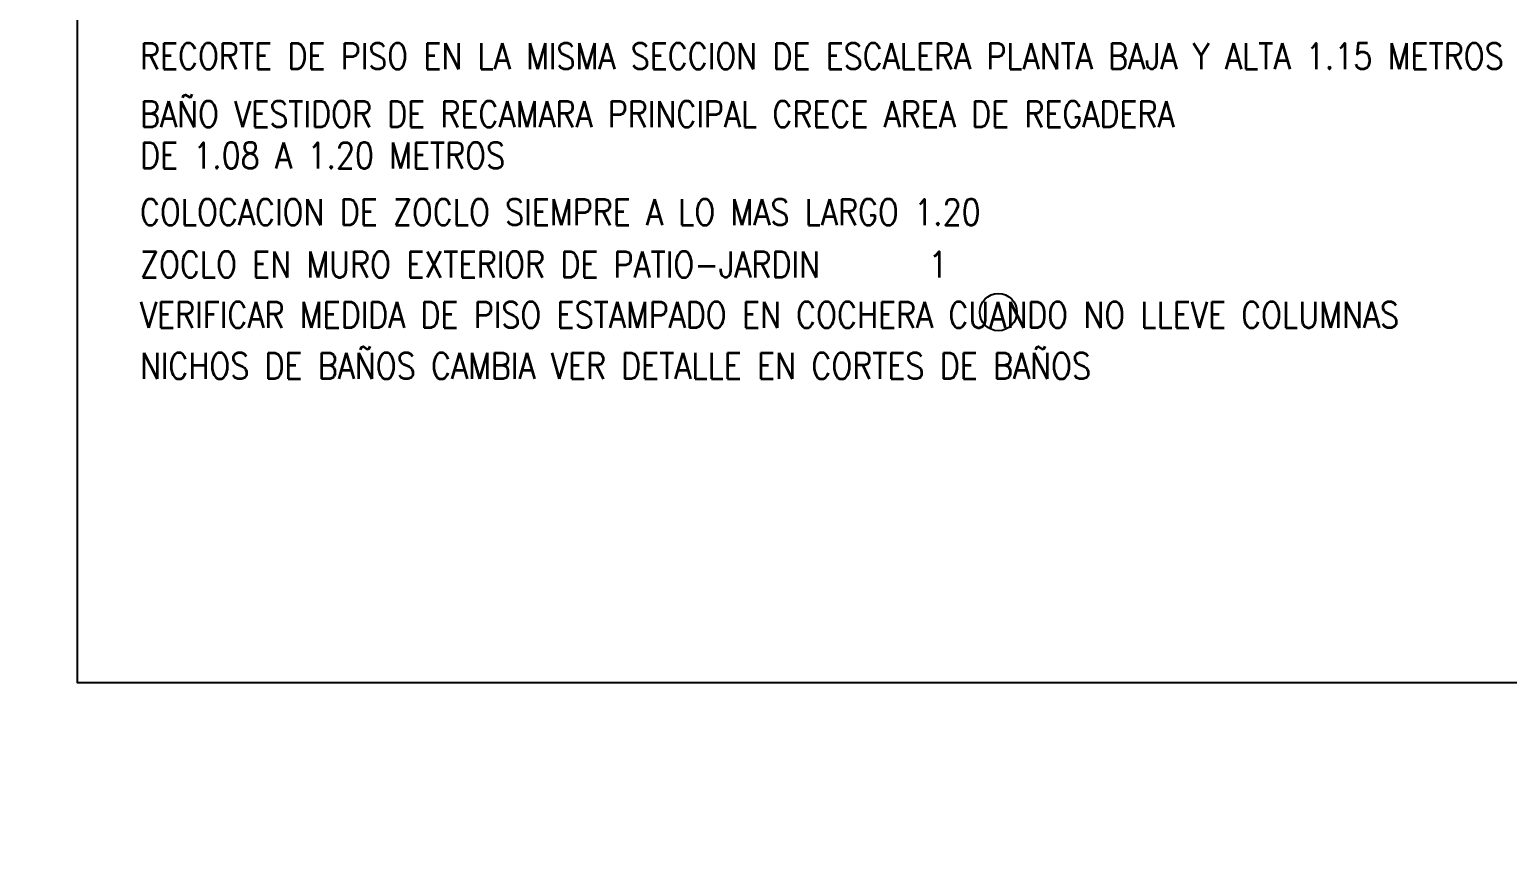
# Model space of a CAD drawing. Header units: metres. Extents: x 116 to 391, y -213 to 56.
# Drawn here: x 314.45 to 325.78, y -149.8 to -143.52 of the extents above; entities that cross this region are included whole.
import ezdxf

# ---------------------------------------------------------------- set-up
doc = ezdxf.new("R2010")
doc.units = ezdxf.units.M
for name, color, linetype in [('A-ACABADOS PISOS', 1, 'Continuous'), ('A-PISO', 30, 'Continuous'), ('A-TEXTOS', 7, 'Continuous')]:
    doc.layers.add(name, color=color, linetype=linetype)
doc.styles.add('oK', font='romans.shx', dxfattribs={"height": 0.12})

msp = doc.modelspace()

# ---------------------------------------------------------------- linework, layer by layer
at = {"layer": 'A-ACABADOS PISOS'}
msp.add_lwpolyline([(314.8216, -117.4715), (336.2351, -117.4715), (336.2351, -148.5273), (314.8216, -148.5273)], close=True, dxfattribs=at)
at = {"layer": 'A-PISO'}
for centre, radius in [((327.3705, -149.1639), 63.4551), ((321.8755, -145.6855), 0.1425)]:
    msp.add_circle(centre, radius, dxfattribs=at)

# ---------------------------------------------------------------- texts
at = {"layer": 'A-TEXTOS', "color": 1, "style": 'oK', "width": 0.85}
for s, p in [('RECORTE DE PISO EN LA MISMA SECCION DE ESCALERA PLANTA BAJA Y ALTA 1.15 METROS', (315.2992, -143.8236)), ('BAÑO VESTIDOR DE RECAMARA PRINCIPAL CRECE AREA DE REGADERA', (315.2992, -144.2676)), ('DE 1.08 A 1.20 METROS', (315.2992, -144.5846)), ('COLOCACION DE ZOCLO SIEMPRE A LO MAS LARGO 1.20', (315.2992, -145.0188)), ('ZOCLO EN MURO EXTERIOR DE PATIO-JARDIN   1', (315.2992, -145.4197)), ('VERIFICAR MEDIDA DE PISO ESTAMPADO EN COCHERA CUANDO NO LLEVE COLUMNAS', (315.2992, -145.8064)), ('NICHOS DE BAÑOS CAMBIA VER DETALLE EN CORTES DE BAÑOS', (315.2992, -146.1979))]:
    msp.add_text(s, height=0.2, dxfattribs=at).set_placement(p)

doc.saveas('drawing.dxf')
